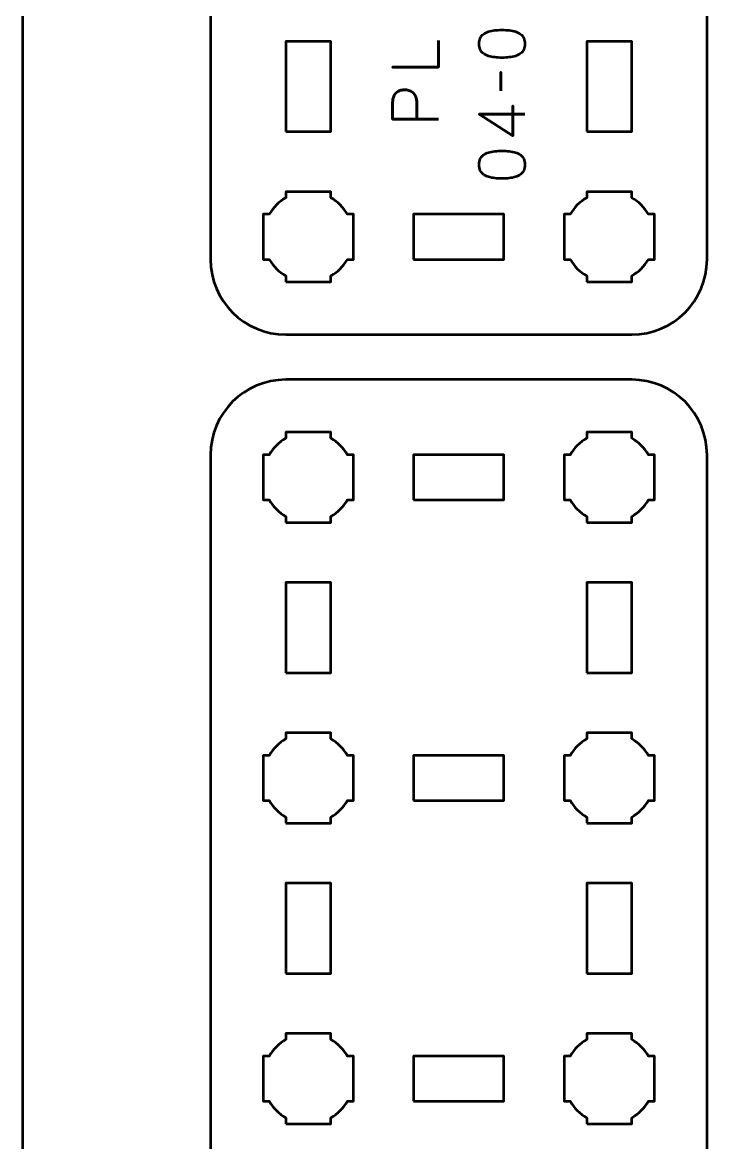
# Model space of a CAD drawing. Header units: centimetres. Extents: x -21 to 0, y -29.7 to 0.
# Drawn here: x -21 to -16.27, y -14.57 to -7.12 of the extents above; entities that cross this region are included whole.
import ezdxf

# ---------------------------------------------------------------- set-up
doc = ezdxf.new("R2010")
doc.units = ezdxf.units.CM
doc.header["$MEASUREMENT"] = 0
doc.layers.add('Layer 1', color=7, linetype='Continuous')

msp = doc.modelspace()

# ---------------------------------------------------------------- linework, layer by layer
at = {"layer": 'Layer 1', "color": 1, "lineweight": 53}
msp.add_open_spline([(-21.00003, -29.19995), (-21.00003, -29.19995), (-21.00003, -5.29992), (-21.00003, -5.29992), (-21.00003, -5.29992), (-21.00003, -5.21709), (-20.93286, -5.14992), (-20.85003, -5.14992), (-20.85003, -5.14992), (-20.7672, -5.14992), (-20.70003, -5.08275), (-20.70003, -4.99992), (-20.70003, -4.99992), (-20.70003, -4.91709), (-20.7672, -4.84992), (-20.85003, -4.84992), (-20.85003, -4.84992), (-20.93286, -4.84992), (-21.00003, -4.78275), (-21.00003, -4.69992), (-21.00003, -4.69992), (-21.00003, -4.61709), (-20.93286, -4.54992), (-20.85003, -4.54992), (-20.85003, -4.54992), (-20.7672, -4.54992), (-20.70003, -4.48275), (-20.70003, -4.39992), (-20.70003, -4.39992), (-20.70003, -4.31709), (-20.7672, -4.24992), (-20.85003, -4.24992), (-20.85003, -4.24992), (-20.93286, -4.24992), (-21.00003, -4.18275), (-21.00003, -4.09992), (-21.00003, -4.09992), (-21.00003, -4.01709), (-20.93286, -3.94992), (-20.85003, -3.94992), (-20.85003, -3.94992), (-20.7672, -3.94992), (-20.70003, -3.88275), (-20.70003, -3.79992), (-20.70003, -3.79992), (-20.70003, -3.71709), (-20.7672, -3.64992), (-20.85003, -3.64992), (-20.85003, -3.64992), (-20.93286, -3.64992), (-21.00003, -3.58275), (-21.00003, -3.49992), (-21.00003, -3.49992), (-21.00003, -3.41709), (-20.93286, -3.34992), (-20.85003, -3.34992), (-20.85003, -3.34992), (-20.7672, -3.34992), (-20.70003, -3.28275), (-20.70003, -3.19992), (-20.70003, -3.19992), (-20.70003, -3.11709), (-20.7672, -3.04992), (-20.85003, -3.04992), (-20.85003, -3.04992), (-20.93286, -3.04992), (-21.00003, -2.98275), (-21.00003, -2.89992), (-21.00003, -2.89992), (-21.00003, -2.81709), (-20.93286, -2.74992), (-20.85003, -2.74992), (-20.85003, -2.74992), (-20.7672, -2.74992), (-20.70003, -2.68275), (-20.70003, -2.59992), (-20.70003, -2.59992), (-20.70003, -2.51709), (-20.7672, -2.44992), (-20.85003, -2.44992), (-20.85003, -2.44992), (-20.93286, -2.44992), (-21.00003, -2.38275), (-21.00003, -2.29992), (-21.00003, -2.29992), (-21.00003, -2.21709), (-20.93286, -2.14992), (-20.85003, -2.14992), (-20.85003, -2.14992), (-20.7672, -2.14992), (-20.70003, -2.08275), (-20.70003, -1.99992), (-20.70003, -1.99992), (-20.70003, -1.91709), (-20.7672, -1.84992), (-20.85003, -1.84992), (-20.85003, -1.84992), (-20.93286, -1.84992), (-21.00003, -1.78275), (-21.00003, -1.69992), (-21.00003, -1.69992), (-21.00003, -1.61709), (-20.93286, -1.54992), (-20.85003, -1.54992), (-20.85003, -1.54992), (-20.7672, -1.54992), (-20.70003, -1.48275), (-20.70003, -1.39992), (-20.70003, -1.39992), (-20.70003, -1.31709), (-20.7672, -1.24992), (-20.85003, -1.24992), (-20.85003, -1.24992), (-20.93286, -1.24992), (-21.00003, -1.18275), (-21.00003, -1.09992), (-21.00003, -1.09992), (-21.00003, -1.09992), (-21.00003, -0.49992), (-21.00003, -0.49992), (-21.00003, -0.49992), (-21.00003, -0.22295), (-20.77694, 0.00004), (-20.49994, 0.00004), (-20.49994, 0.00004), (-20.49994, 0.00004), (-0.50008, 0.00004), (-0.50008, 0.00004), (-0.50008, 0.00004), (-0.22294, 0.00004), (0.00002, -0.22295), (0.00002, -0.49992), (0.00002, -0.49992), (0.00002, -0.49992), (0.00002, -29.19995), (0.00002, -29.19995), (0.00002, -29.19995), (0.00002, -29.47695), (-0.22294, -29.70004), (-0.50008, -29.70004), (-0.50008, -29.70004), (-0.50008, -29.70004), (-20.49994, -29.70004), (-20.49994, -29.70004), (-20.49994, -29.70004), (-20.77694, -29.70004), (-21.00003, -29.47695), (-21.00003, -29.19995)], degree=3, knots=[0, 0, 0, 0, 0.027027, 0.027027, 0.027027, 0.027027, 0.0540541, 0.0540541, 0.0540541, 0.0540541, 0.0810811, 0.0810811, 0.0810811, 0.0810811, 0.1081081, 0.1081081, 0.1081081, 0.1081081, 0.1351351, 0.1351351, 0.1351351, 0.1351351, 0.1621622, 0.1621622, 0.1621622, 0.1621622, 0.1891892, 0.1891892, 0.1891892, 0.1891892, 0.2162162, 0.2162162, 0.2162162, 0.2162162, 0.2432432, 0.2432432, 0.2432432, 0.2432432, 0.2702703, 0.2702703, 0.2702703, 0.2702703, 0.2972973, 0.2972973, 0.2972973, 0.2972973, 0.3243243, 0.3243243, 0.3243243, 0.3243243, 0.3513514, 0.3513514, 0.3513514, 0.3513514, 0.3783784, 0.3783784, 0.3783784, 0.3783784, 0.4054054, 0.4054054, 0.4054054, 0.4054054, 0.4324324, 0.4324324, 0.4324324, 0.4324324, 0.4594595, 0.4594595, 0.4594595, 0.4594595, 0.4864865, 0.4864865, 0.4864865, 0.4864865, 0.5135135, 0.5135135, 0.5135135, 0.5135135, 0.5405405, 0.5405405, 0.5405405, 0.5405405, 0.5675676, 0.5675676, 0.5675676, 0.5675676, 0.5945946, 0.5945946, 0.5945946, 0.5945946, 0.6216216, 0.6216216, 0.6216216, 0.6216216, 0.6486486, 0.6486486, 0.6486486, 0.6486486, 0.6756757, 0.6756757, 0.6756757, 0.6756757, 0.7027027, 0.7027027, 0.7027027, 0.7027027, 0.7297297, 0.7297297, 0.7297297, 0.7297297, 0.7567568, 0.7567568, 0.7567568, 0.7567568, 0.7837838, 0.7837838, 0.7837838, 0.7837838, 0.8108108, 0.8108108, 0.8108108, 0.8108108, 0.8378378, 0.8378378, 0.8378378, 0.8378378, 0.8648649, 0.8648649, 0.8648649, 0.8648649, 0.8918919, 0.8918919, 0.8918919, 0.8918919, 0.9189189, 0.9189189, 0.9189189, 0.9189189, 0.9459459, 0.9459459, 0.9459459, 0.9459459, 0.972973, 0.972973, 0.972973, 0.972973, 1, 1, 1, 1], dxfattribs=at)
at = {"layer": 'Layer 1', "color": 3, "lineweight": 53}
for points in [[(-16.94993, -9.2), (-16.94993, -9.2), (-19.24993, -9.2), (-19.24993, -9.2), (-19.24993, -9.2), (-19.52602, -9.2), (-19.74993, -8.97609), (-19.74993, -8.7), (-19.74993, -8.7), (-19.74993, -8.7), (-19.74993, -2.4), (-19.74993, -2.4), (-19.74993, -2.4), (-19.74993, -2.12391), (-19.52602, -1.9), (-19.24993, -1.9), (-19.24993, -1.9), (-19.24993, -1.9), (-16.94993, -1.9), (-16.94993, -1.9), (-16.94993, -1.9), (-16.67384, -1.9), (-16.44993, -2.12391), (-16.44993, -2.4), (-16.44993, -2.4), (-16.44993, -2.4), (-16.44993, -8.7), (-16.44993, -8.7), (-16.44993, -8.7), (-16.44993, -8.97609), (-16.67384, -9.2), (-16.94993, -9.2)], [(-16.94993, -18.8), (-16.94993, -18.8), (-19.24993, -18.8), (-19.24993, -18.8), (-19.24993, -18.8), (-19.52602, -18.8), (-19.74993, -18.57609), (-19.74993, -18.3), (-19.74993, -18.3), (-19.74993, -18.3), (-19.74993, -10), (-19.74993, -10), (-19.74993, -10), (-19.74993, -9.72391), (-19.52602, -9.5), (-19.24993, -9.5), (-19.24993, -9.5), (-19.24993, -9.5), (-16.94993, -9.5), (-16.94993, -9.5), (-16.94993, -9.5), (-16.67384, -9.5), (-16.44993, -9.72391), (-16.44993, -10), (-16.44993, -10), (-16.44993, -10), (-16.44993, -18.3), (-16.44993, -18.3), (-16.44993, -18.3), (-16.44993, -18.57609), (-16.67384, -18.8), (-16.94993, -18.8)]]:
    msp.add_open_spline(points, degree=3, knots=[0, 0, 0, 0, 0.125, 0.125, 0.125, 0.125, 0.25, 0.25, 0.25, 0.25, 0.375, 0.375, 0.375, 0.375, 0.5, 0.5, 0.5, 0.5, 0.625, 0.625, 0.625, 0.625, 0.75, 0.75, 0.75, 0.75, 0.875, 0.875, 0.875, 0.875, 1, 1, 1, 1], dxfattribs=at)
at = {"layer": 'Layer 1', "color": 5, "lineweight": 53}
for points, knots in [([(-17.6603, -7.26616), (-17.66037, -7.25135), (-17.66298, -7.23858), (-17.66806, -7.22792), (-17.66806, -7.22792), (-17.67314, -7.21734), (-17.68041, -7.20852), (-17.68965, -7.20147), (-17.68965, -7.20147), (-17.69896, -7.19448), (-17.70997, -7.18898), (-17.72267, -7.18489), (-17.72267, -7.18489), (-17.73537, -7.18086), (-17.74927, -7.17797), (-17.76451, -7.17635), (-17.76451, -7.17635), (-17.77975, -7.17465), (-17.79577, -7.17381), (-17.8127, -7.17388), (-17.8127, -7.17388), (-17.82956, -7.17381), (-17.84558, -7.17465), (-17.86075, -7.17635), (-17.86075, -7.17635), (-17.87592, -7.17797), (-17.88989, -7.18086), (-17.90259, -7.18489), (-17.90259, -7.18489), (-17.91522, -7.18898), (-17.92622, -7.19448), (-17.93561, -7.20147), (-17.93561, -7.20147), (-17.94492, -7.20852), (-17.95219, -7.21734), (-17.95727, -7.22792), (-17.95727, -7.22792), (-17.96242, -7.23858), (-17.96503, -7.25135), (-17.9651, -7.26616), (-17.9651, -7.26616), (-17.96503, -7.28098), (-17.96242, -7.29375), (-17.95727, -7.30441), (-17.95727, -7.30441), (-17.95219, -7.31499), (-17.94492, -7.32381), (-17.93561, -7.33086), (-17.93561, -7.33086), (-17.92622, -7.33785), (-17.91522, -7.34335), (-17.90259, -7.34744), (-17.90259, -7.34744), (-17.88989, -7.35147), (-17.87592, -7.35436), (-17.86075, -7.35598), (-17.86075, -7.35598), (-17.84558, -7.35767), (-17.82956, -7.35852), (-17.8127, -7.35845), (-17.8127, -7.35845), (-17.79577, -7.35852), (-17.77975, -7.35767), (-17.76451, -7.35598), (-17.76451, -7.35598), (-17.74927, -7.35436), (-17.73537, -7.35147), (-17.72267, -7.34744), (-17.72267, -7.34744), (-17.70997, -7.34335), (-17.69896, -7.33785), (-17.68965, -7.33086), (-17.68965, -7.33086), (-17.68041, -7.32381), (-17.67314, -7.31499), (-17.66806, -7.30441), (-17.66806, -7.30441), (-17.66298, -7.29375), (-17.66037, -7.28098), (-17.6603, -7.26616)], [0, 0, 0, 0, 0.05, 0.05, 0.05, 0.05, 0.1, 0.1, 0.1, 0.1, 0.15, 0.15, 0.15, 0.15, 0.2, 0.2, 0.2, 0.2, 0.25, 0.25, 0.25, 0.25, 0.3, 0.3, 0.3, 0.3, 0.35, 0.35, 0.35, 0.35, 0.4, 0.4, 0.4, 0.4, 0.45, 0.45, 0.45, 0.45, 0.5, 0.5, 0.5, 0.5, 0.55, 0.55, 0.55, 0.55, 0.6, 0.6, 0.6, 0.6, 0.65, 0.65, 0.65, 0.65, 0.7, 0.7, 0.7, 0.7, 0.75, 0.75, 0.75, 0.75, 0.8, 0.8, 0.8, 0.8, 0.85, 0.85, 0.85, 0.85, 0.9, 0.9, 0.9, 0.9, 0.95, 0.95, 0.95, 0.95, 1, 1, 1, 1]), ([(-17.6603, -7.26616), (-17.66037, -7.25135), (-17.66298, -7.23858), (-17.66806, -7.22792), (-17.66806, -7.22792), (-17.67314, -7.21734), (-17.68041, -7.20852), (-17.68965, -7.20147), (-17.68965, -7.20147), (-17.69896, -7.19448), (-17.70997, -7.18898), (-17.72267, -7.18489), (-17.72267, -7.18489), (-17.73537, -7.18086), (-17.74927, -7.17797), (-17.76451, -7.17635), (-17.76451, -7.17635), (-17.77975, -7.17465), (-17.79577, -7.17381), (-17.8127, -7.17388), (-17.8127, -7.17388), (-17.82956, -7.17381), (-17.84558, -7.17465), (-17.86075, -7.17635), (-17.86075, -7.17635), (-17.87592, -7.17797), (-17.88989, -7.18086), (-17.90259, -7.18489), (-17.90259, -7.18489), (-17.91522, -7.18898), (-17.92622, -7.19448), (-17.93561, -7.20147), (-17.93561, -7.20147), (-17.94492, -7.20852), (-17.95219, -7.21734), (-17.95727, -7.22792), (-17.95727, -7.22792), (-17.96242, -7.23858), (-17.96503, -7.25135), (-17.9651, -7.26616), (-17.9651, -7.26616), (-17.96503, -7.28098), (-17.96242, -7.29375), (-17.95727, -7.30441), (-17.95727, -7.30441), (-17.95219, -7.31499), (-17.94492, -7.32381), (-17.93561, -7.33086), (-17.93561, -7.33086), (-17.92622, -7.33785), (-17.91522, -7.34335), (-17.90259, -7.34744), (-17.90259, -7.34744), (-17.88989, -7.35147), (-17.87592, -7.35436), (-17.86075, -7.35598), (-17.86075, -7.35598), (-17.84558, -7.35767), (-17.82956, -7.35852), (-17.8127, -7.35845), (-17.8127, -7.35845), (-17.79577, -7.35852), (-17.77975, -7.35767), (-17.76451, -7.35598), (-17.76451, -7.35598), (-17.74927, -7.35436), (-17.73537, -7.35147), (-17.72267, -7.34744), (-17.72267, -7.34744), (-17.70997, -7.34335), (-17.69896, -7.33785), (-17.68965, -7.33086), (-17.68965, -7.33086), (-17.68041, -7.32381), (-17.67314, -7.31499), (-17.66806, -7.30441), (-17.66806, -7.30441), (-17.66298, -7.29375), (-17.66037, -7.28098), (-17.6603, -7.26616)], [0, 0, 0, 0, 0.05, 0.05, 0.05, 0.05, 0.1, 0.1, 0.1, 0.1, 0.15, 0.15, 0.15, 0.15, 0.2, 0.2, 0.2, 0.2, 0.25, 0.25, 0.25, 0.25, 0.3, 0.3, 0.3, 0.3, 0.35, 0.35, 0.35, 0.35, 0.4, 0.4, 0.4, 0.4, 0.45, 0.45, 0.45, 0.45, 0.5, 0.5, 0.5, 0.5, 0.55, 0.55, 0.55, 0.55, 0.6, 0.6, 0.6, 0.6, 0.65, 0.65, 0.65, 0.65, 0.7, 0.7, 0.7, 0.7, 0.75, 0.75, 0.75, 0.75, 0.8, 0.8, 0.8, 0.8, 0.85, 0.85, 0.85, 0.85, 0.9, 0.9, 0.9, 0.9, 0.95, 0.95, 0.95, 0.95, 1, 1, 1, 1]), ([(-18.23561, -7.24309), (-18.23561, -7.24309), (-18.23561, -7.42131), (-18.23561, -7.42131), (-18.23561, -7.42131), (-18.23561, -7.42131), (-18.54083, -7.42131), (-18.54083, -7.42131), (-18.54083, -7.42131), (-18.54083, -7.42131), (-18.23561, -7.42131), (-18.23561, -7.42131), (-18.23561, -7.42131), (-18.23561, -7.42131), (-18.23561, -7.24309), (-18.23561, -7.24309)], [0, 0, 0, 0, 0.25, 0.25, 0.25, 0.25, 0.5, 0.5, 0.5, 0.5, 0.75, 0.75, 0.75, 0.75, 1, 1, 1, 1]), ([(-17.8199, -7.57858), (-17.8199, -7.57858), (-17.8199, -7.45539), (-17.8199, -7.45539), (-17.8199, -7.45539), (-17.8199, -7.45539), (-17.8199, -7.57858), (-17.8199, -7.57858)], [0, 0, 0, 0, 0.5, 0.5, 0.5, 0.5, 1, 1, 1, 1]), ([(-18.23561, -7.76759), (-18.23561, -7.76759), (-18.54083, -7.76759), (-18.54083, -7.76759), (-18.54083, -7.76759), (-18.54083, -7.76759), (-18.54083, -7.67022), (-18.54083, -7.67022), (-18.54083, -7.67022), (-18.54076, -7.65075), (-18.53857, -7.63474), (-18.53434, -7.62211), (-18.53434, -7.62211), (-18.53018, -7.60955), (-18.52439, -7.59967), (-18.51705, -7.59254), (-18.51705, -7.59254), (-18.50979, -7.58542), (-18.50146, -7.58034), (-18.49208, -7.57723), (-18.49208, -7.57723), (-18.48269, -7.5742), (-18.47289, -7.57244), (-18.46251, -7.57201), (-18.46251, -7.57201), (-18.45214, -7.57152), (-18.44198, -7.57272), (-18.43211, -7.57554), (-18.43211, -7.57554), (-18.42223, -7.57843), (-18.41327, -7.5833), (-18.40522, -7.59029), (-18.40522, -7.59029), (-18.39718, -7.5972), (-18.39076, -7.60658), (-18.38603, -7.61837), (-18.38603, -7.61837), (-18.38124, -7.63015), (-18.37884, -7.64475), (-18.3787, -7.66218), (-18.3787, -7.66218), (-18.3787, -7.66218), (-18.3787, -7.76759), (-18.3787, -7.76759), (-18.3787, -7.76759), (-18.3787, -7.76759), (-18.3787, -7.66218), (-18.3787, -7.66218), (-18.3787, -7.66218), (-18.37884, -7.64511), (-18.38124, -7.63064), (-18.38603, -7.61893), (-18.38603, -7.61893), (-18.39076, -7.60715), (-18.39718, -7.59776), (-18.40522, -7.59071), (-18.40522, -7.59071), (-18.41327, -7.58372), (-18.42223, -7.57871), (-18.43211, -7.57575), (-18.43211, -7.57575), (-18.44198, -7.57279), (-18.45214, -7.57152), (-18.46251, -7.57201), (-18.46251, -7.57201), (-18.47289, -7.57244), (-18.48269, -7.5742), (-18.49208, -7.57737), (-18.49208, -7.57737), (-18.50146, -7.58048), (-18.50979, -7.5857), (-18.51705, -7.59283), (-18.51705, -7.59283), (-18.52439, -7.60002), (-18.53018, -7.6099), (-18.53434, -7.62246), (-18.53434, -7.62246), (-18.53857, -7.63509), (-18.54076, -7.65096), (-18.54083, -7.67022), (-18.54083, -7.67022), (-18.54083, -7.67022), (-18.54083, -7.76759), (-18.54083, -7.76759), (-18.54083, -7.76759), (-18.54083, -7.76759), (-18.23561, -7.76759), (-18.23561, -7.76759)], [0, 0, 0, 0, 0.0454545, 0.0454545, 0.0454545, 0.0454545, 0.0909091, 0.0909091, 0.0909091, 0.0909091, 0.1363636, 0.1363636, 0.1363636, 0.1363636, 0.1818182, 0.1818182, 0.1818182, 0.1818182, 0.2272727, 0.2272727, 0.2272727, 0.2272727, 0.2727273, 0.2727273, 0.2727273, 0.2727273, 0.3181818, 0.3181818, 0.3181818, 0.3181818, 0.3636364, 0.3636364, 0.3636364, 0.3636364, 0.4090909, 0.4090909, 0.4090909, 0.4090909, 0.4545455, 0.4545455, 0.4545455, 0.4545455, 0.5, 0.5, 0.5, 0.5, 0.5454545, 0.5454545, 0.5454545, 0.5454545, 0.5909091, 0.5909091, 0.5909091, 0.5909091, 0.6363636, 0.6363636, 0.6363636, 0.6363636, 0.6818182, 0.6818182, 0.6818182, 0.6818182, 0.7272727, 0.7272727, 0.7272727, 0.7272727, 0.7727273, 0.7727273, 0.7727273, 0.7727273, 0.8181818, 0.8181818, 0.8181818, 0.8181818, 0.8636364, 0.8636364, 0.8636364, 0.8636364, 0.9090909, 0.9090909, 0.9090909, 0.9090909, 0.9545455, 0.9545455, 0.9545455, 0.9545455, 1, 1, 1, 1]), ([(-17.6603, -7.73352), (-17.6603, -7.73352), (-17.96552, -7.73352), (-17.96552, -7.73352), (-17.96552, -7.73352), (-17.96552, -7.73352), (-17.74158, -7.87745), (-17.74158, -7.87745), (-17.74158, -7.87745), (-17.74158, -7.87745), (-17.74158, -7.67933), (-17.74158, -7.67933), (-17.74158, -7.67933), (-17.74158, -7.67933), (-17.74158, -7.87745), (-17.74158, -7.87745), (-17.74158, -7.87745), (-17.74158, -7.87745), (-17.96552, -7.73352), (-17.96552, -7.73352), (-17.96552, -7.73352), (-17.96552, -7.73352), (-17.6603, -7.73352), (-17.6603, -7.73352)], [0, 0, 0, 0, 0.1666667, 0.1666667, 0.1666667, 0.1666667, 0.3333333, 0.3333333, 0.3333333, 0.3333333, 0.5, 0.5, 0.5, 0.5, 0.6666667, 0.6666667, 0.6666667, 0.6666667, 0.8333333, 0.8333333, 0.8333333, 0.8333333, 1, 1, 1, 1]), ([(-17.6603, -8.07006), (-17.66037, -8.05525), (-17.66298, -8.04248), (-17.66806, -8.03182), (-17.66806, -8.03182), (-17.67314, -8.02124), (-17.68041, -8.01242), (-17.68965, -8.00537), (-17.68965, -8.00537), (-17.69896, -7.99838), (-17.70997, -7.99288), (-17.72267, -7.98879), (-17.72267, -7.98879), (-17.73537, -7.98476), (-17.74927, -7.98187), (-17.76451, -7.98025), (-17.76451, -7.98025), (-17.77975, -7.97855), (-17.79577, -7.97771), (-17.8127, -7.97778), (-17.8127, -7.97778), (-17.82956, -7.97771), (-17.84558, -7.97855), (-17.86075, -7.98025), (-17.86075, -7.98025), (-17.87592, -7.98187), (-17.88989, -7.98476), (-17.90259, -7.98879), (-17.90259, -7.98879), (-17.91522, -7.99288), (-17.92622, -7.99838), (-17.93561, -8.00537), (-17.93561, -8.00537), (-17.94492, -8.01242), (-17.95219, -8.02124), (-17.95727, -8.03182), (-17.95727, -8.03182), (-17.96242, -8.04248), (-17.96503, -8.05525), (-17.9651, -8.07006), (-17.9651, -8.07006), (-17.96503, -8.08488), (-17.96242, -8.09765), (-17.95727, -8.10831), (-17.95727, -8.10831), (-17.95219, -8.11889), (-17.94492, -8.12771), (-17.93561, -8.13476), (-17.93561, -8.13476), (-17.92622, -8.14175), (-17.91522, -8.14725), (-17.90259, -8.15134), (-17.90259, -8.15134), (-17.88989, -8.15537), (-17.87592, -8.15826), (-17.86075, -8.15988), (-17.86075, -8.15988), (-17.84558, -8.16157), (-17.82956, -8.16242), (-17.8127, -8.16235), (-17.8127, -8.16235), (-17.79577, -8.16242), (-17.77975, -8.16157), (-17.76451, -8.15988), (-17.76451, -8.15988), (-17.74927, -8.15826), (-17.73537, -8.15537), (-17.72267, -8.15134), (-17.72267, -8.15134), (-17.70997, -8.14725), (-17.69896, -8.14175), (-17.68965, -8.13476), (-17.68965, -8.13476), (-17.68041, -8.12771), (-17.67314, -8.11889), (-17.66806, -8.10831), (-17.66806, -8.10831), (-17.66298, -8.09765), (-17.66037, -8.08488), (-17.6603, -8.07006)], [0, 0, 0, 0, 0.05, 0.05, 0.05, 0.05, 0.1, 0.1, 0.1, 0.1, 0.15, 0.15, 0.15, 0.15, 0.2, 0.2, 0.2, 0.2, 0.25, 0.25, 0.25, 0.25, 0.3, 0.3, 0.3, 0.3, 0.35, 0.35, 0.35, 0.35, 0.4, 0.4, 0.4, 0.4, 0.45, 0.45, 0.45, 0.45, 0.5, 0.5, 0.5, 0.5, 0.55, 0.55, 0.55, 0.55, 0.6, 0.6, 0.6, 0.6, 0.65, 0.65, 0.65, 0.65, 0.7, 0.7, 0.7, 0.7, 0.75, 0.75, 0.75, 0.75, 0.8, 0.8, 0.8, 0.8, 0.85, 0.85, 0.85, 0.85, 0.9, 0.9, 0.9, 0.9, 0.95, 0.95, 0.95, 0.95, 1, 1, 1, 1]), ([(-17.6603, -8.07006), (-17.66037, -8.05525), (-17.66298, -8.04248), (-17.66806, -8.03182), (-17.66806, -8.03182), (-17.67314, -8.02124), (-17.68041, -8.01242), (-17.68965, -8.00537), (-17.68965, -8.00537), (-17.69896, -7.99838), (-17.70997, -7.99288), (-17.72267, -7.98879), (-17.72267, -7.98879), (-17.73537, -7.98476), (-17.74927, -7.98187), (-17.76451, -7.98025), (-17.76451, -7.98025), (-17.77975, -7.97855), (-17.79577, -7.97771), (-17.8127, -7.97778), (-17.8127, -7.97778), (-17.82956, -7.97771), (-17.84558, -7.97855), (-17.86075, -7.98025), (-17.86075, -7.98025), (-17.87592, -7.98187), (-17.88989, -7.98476), (-17.90259, -7.98879), (-17.90259, -7.98879), (-17.91522, -7.99288), (-17.92622, -7.99838), (-17.93561, -8.00537), (-17.93561, -8.00537), (-17.94492, -8.01242), (-17.95219, -8.02124), (-17.95727, -8.03182), (-17.95727, -8.03182), (-17.96242, -8.04248), (-17.96503, -8.05525), (-17.9651, -8.07006), (-17.9651, -8.07006), (-17.96503, -8.08488), (-17.96242, -8.09765), (-17.95727, -8.10831), (-17.95727, -8.10831), (-17.95219, -8.11889), (-17.94492, -8.12771), (-17.93561, -8.13476), (-17.93561, -8.13476), (-17.92622, -8.14175), (-17.91522, -8.14725), (-17.90259, -8.15134), (-17.90259, -8.15134), (-17.88989, -8.15537), (-17.87592, -8.15826), (-17.86075, -8.15988), (-17.86075, -8.15988), (-17.84558, -8.16157), (-17.82956, -8.16242), (-17.8127, -8.16235), (-17.8127, -8.16235), (-17.79577, -8.16242), (-17.77975, -8.16157), (-17.76451, -8.15988), (-17.76451, -8.15988), (-17.74927, -8.15826), (-17.73537, -8.15537), (-17.72267, -8.15134), (-17.72267, -8.15134), (-17.70997, -8.14725), (-17.69896, -8.14175), (-17.68965, -8.13476), (-17.68965, -8.13476), (-17.68041, -8.12771), (-17.67314, -8.11889), (-17.66806, -8.10831), (-17.66806, -8.10831), (-17.66298, -8.09765), (-17.66037, -8.08488), (-17.6603, -8.07006)], [0, 0, 0, 0, 0.05, 0.05, 0.05, 0.05, 0.1, 0.1, 0.1, 0.1, 0.15, 0.15, 0.15, 0.15, 0.2, 0.2, 0.2, 0.2, 0.25, 0.25, 0.25, 0.25, 0.3, 0.3, 0.3, 0.3, 0.35, 0.35, 0.35, 0.35, 0.4, 0.4, 0.4, 0.4, 0.45, 0.45, 0.45, 0.45, 0.5, 0.5, 0.5, 0.5, 0.55, 0.55, 0.55, 0.55, 0.6, 0.6, 0.6, 0.6, 0.65, 0.65, 0.65, 0.65, 0.7, 0.7, 0.7, 0.7, 0.75, 0.75, 0.75, 0.75, 0.8, 0.8, 0.8, 0.8, 0.85, 0.85, 0.85, 0.85, 0.9, 0.9, 0.9, 0.9, 0.95, 0.95, 0.95, 0.95, 1, 1, 1, 1])]:
    msp.add_open_spline(points, degree=3, knots=knots, dxfattribs=at)
at = {"layer": 'Layer 1', "lineweight": 53}
for points, knots in [([(-19.24993, -7.85), (-19.24993, -7.85), (-19.24993, -7.25), (-19.24993, -7.25), (-19.24993, -7.25), (-19.24993, -7.25), (-18.94993, -7.25), (-18.94993, -7.25), (-18.94993, -7.25), (-18.94993, -7.25), (-18.94993, -7.85), (-18.94993, -7.85), (-18.94993, -7.85), (-18.94993, -7.85), (-19.24993, -7.85), (-19.24993, -7.85)], [0, 0, 0, 0, 0.25, 0.25, 0.25, 0.25, 0.5, 0.5, 0.5, 0.5, 0.75, 0.75, 0.75, 0.75, 1, 1, 1, 1]), ([(-17.24993, -7.85), (-17.24993, -7.85), (-17.24993, -7.25), (-17.24993, -7.25), (-17.24993, -7.25), (-17.24993, -7.25), (-16.94993, -7.25), (-16.94993, -7.25), (-16.94993, -7.25), (-16.94993, -7.25), (-16.94993, -7.85), (-16.94993, -7.85), (-16.94993, -7.85), (-16.94993, -7.85), (-17.24993, -7.85), (-17.24993, -7.85)], [0, 0, 0, 0, 0.25, 0.25, 0.25, 0.25, 0.5, 0.5, 0.5, 0.5, 0.75, 0.75, 0.75, 0.75, 1, 1, 1, 1]), ([(-19.24993, -8.85), (-19.24993, -8.85), (-19.24993, -8.80985), (-19.24993, -8.80985), (-19.24993, -8.80985), (-19.29546, -8.7835), (-19.33343, -8.74553), (-19.35978, -8.7), (-19.35978, -8.7), (-19.35978, -8.7), (-19.39993, -8.7), (-19.39993, -8.7), (-19.39993, -8.7), (-19.39993, -8.7), (-19.39993, -8.55), (-19.39993, -8.55), (-19.39993, -8.55), (-19.39993, -8.55), (-19.39993, -8.4), (-19.39993, -8.4), (-19.39993, -8.4), (-19.39993, -8.4), (-19.35978, -8.4), (-19.35978, -8.4), (-19.35978, -8.4), (-19.33343, -8.35447), (-19.29546, -8.3165), (-19.24993, -8.29015), (-19.24993, -8.29015), (-19.24993, -8.29015), (-19.24993, -8.25), (-19.24993, -8.25), (-19.24993, -8.25), (-19.24993, -8.25), (-19.09993, -8.25), (-19.09993, -8.25), (-19.09993, -8.25), (-19.09993, -8.25), (-18.94993, -8.25), (-18.94993, -8.25), (-18.94993, -8.25), (-18.94993, -8.25), (-18.94993, -8.29015), (-18.94993, -8.29015), (-18.94993, -8.29015), (-18.9044, -8.3165), (-18.86643, -8.35447), (-18.84008, -8.4), (-18.84008, -8.4), (-18.84008, -8.4), (-18.79993, -8.4), (-18.79993, -8.4), (-18.79993, -8.4), (-18.79993, -8.4), (-18.79993, -8.55), (-18.79993, -8.55), (-18.79993, -8.55), (-18.79993, -8.55), (-18.79993, -8.7), (-18.79993, -8.7), (-18.79993, -8.7), (-18.79993, -8.7), (-18.84008, -8.7), (-18.84008, -8.7), (-18.84008, -8.7), (-18.86643, -8.74553), (-18.9044, -8.7835), (-18.94993, -8.80985), (-18.94993, -8.80985), (-18.94993, -8.80985), (-18.94993, -8.85), (-18.94993, -8.85), (-18.94993, -8.85), (-18.94993, -8.85), (-19.09993, -8.85), (-19.09993, -8.85), (-19.09993, -8.85), (-19.09993, -8.85), (-19.24993, -8.85), (-19.24993, -8.85)], [0, 0, 0, 0, 0.05, 0.05, 0.05, 0.05, 0.1, 0.1, 0.1, 0.1, 0.15, 0.15, 0.15, 0.15, 0.2, 0.2, 0.2, 0.2, 0.25, 0.25, 0.25, 0.25, 0.3, 0.3, 0.3, 0.3, 0.35, 0.35, 0.35, 0.35, 0.4, 0.4, 0.4, 0.4, 0.45, 0.45, 0.45, 0.45, 0.5, 0.5, 0.5, 0.5, 0.55, 0.55, 0.55, 0.55, 0.6, 0.6, 0.6, 0.6, 0.65, 0.65, 0.65, 0.65, 0.7, 0.7, 0.7, 0.7, 0.75, 0.75, 0.75, 0.75, 0.8, 0.8, 0.8, 0.8, 0.85, 0.85, 0.85, 0.85, 0.9, 0.9, 0.9, 0.9, 0.95, 0.95, 0.95, 0.95, 1, 1, 1, 1]), ([(-17.24993, -8.85), (-17.24993, -8.85), (-17.24993, -8.80985), (-17.24993, -8.80985), (-17.24993, -8.80985), (-17.29546, -8.7835), (-17.33343, -8.74553), (-17.35978, -8.7), (-17.35978, -8.7), (-17.35978, -8.7), (-17.39993, -8.7), (-17.39993, -8.7), (-17.39993, -8.7), (-17.39993, -8.7), (-17.39993, -8.55), (-17.39993, -8.55), (-17.39993, -8.55), (-17.39993, -8.55), (-17.39993, -8.4), (-17.39993, -8.4), (-17.39993, -8.4), (-17.39993, -8.4), (-17.35978, -8.4), (-17.35978, -8.4), (-17.35978, -8.4), (-17.33343, -8.35447), (-17.29546, -8.3165), (-17.24993, -8.29015), (-17.24993, -8.29015), (-17.24993, -8.29015), (-17.24993, -8.25), (-17.24993, -8.25), (-17.24993, -8.25), (-17.24993, -8.25), (-17.09993, -8.25), (-17.09993, -8.25), (-17.09993, -8.25), (-17.09993, -8.25), (-16.94993, -8.25), (-16.94993, -8.25), (-16.94993, -8.25), (-16.94993, -8.25), (-16.94993, -8.29015), (-16.94993, -8.29015), (-16.94993, -8.29015), (-16.9044, -8.3165), (-16.86643, -8.35447), (-16.84008, -8.4), (-16.84008, -8.4), (-16.84008, -8.4), (-16.79993, -8.4), (-16.79993, -8.4), (-16.79993, -8.4), (-16.79993, -8.4), (-16.79993, -8.55), (-16.79993, -8.55), (-16.79993, -8.55), (-16.79993, -8.55), (-16.79993, -8.7), (-16.79993, -8.7), (-16.79993, -8.7), (-16.79993, -8.7), (-16.84008, -8.7), (-16.84008, -8.7), (-16.84008, -8.7), (-16.86643, -8.74553), (-16.9044, -8.7835), (-16.94993, -8.80985), (-16.94993, -8.80985), (-16.94993, -8.80985), (-16.94993, -8.85), (-16.94993, -8.85), (-16.94993, -8.85), (-16.94993, -8.85), (-17.09993, -8.85), (-17.09993, -8.85), (-17.09993, -8.85), (-17.09993, -8.85), (-17.24993, -8.85), (-17.24993, -8.85)], [0, 0, 0, 0, 0.05, 0.05, 0.05, 0.05, 0.1, 0.1, 0.1, 0.1, 0.15, 0.15, 0.15, 0.15, 0.2, 0.2, 0.2, 0.2, 0.25, 0.25, 0.25, 0.25, 0.3, 0.3, 0.3, 0.3, 0.35, 0.35, 0.35, 0.35, 0.4, 0.4, 0.4, 0.4, 0.45, 0.45, 0.45, 0.45, 0.5, 0.5, 0.5, 0.5, 0.55, 0.55, 0.55, 0.55, 0.6, 0.6, 0.6, 0.6, 0.65, 0.65, 0.65, 0.65, 0.7, 0.7, 0.7, 0.7, 0.75, 0.75, 0.75, 0.75, 0.8, 0.8, 0.8, 0.8, 0.85, 0.85, 0.85, 0.85, 0.9, 0.9, 0.9, 0.9, 0.95, 0.95, 0.95, 0.95, 1, 1, 1, 1]), ([(-18.39993, -8.7), (-18.39993, -8.7), (-18.39993, -8.4), (-18.39993, -8.4), (-18.39993, -8.4), (-18.39993, -8.4), (-17.79993, -8.4), (-17.79993, -8.4), (-17.79993, -8.4), (-17.79993, -8.4), (-17.79993, -8.7), (-17.79993, -8.7), (-17.79993, -8.7), (-17.79993, -8.7), (-18.39993, -8.7), (-18.39993, -8.7)], [0, 0, 0, 0, 0.25, 0.25, 0.25, 0.25, 0.5, 0.5, 0.5, 0.5, 0.75, 0.75, 0.75, 0.75, 1, 1, 1, 1]), ([(-19.24993, -10.45), (-19.24993, -10.45), (-19.24993, -10.40985), (-19.24993, -10.40985), (-19.24993, -10.40985), (-19.29546, -10.3835), (-19.33343, -10.34553), (-19.35978, -10.3), (-19.35978, -10.3), (-19.35978, -10.3), (-19.39993, -10.3), (-19.39993, -10.3), (-19.39993, -10.3), (-19.39993, -10.3), (-19.39993, -10.15), (-19.39993, -10.15), (-19.39993, -10.15), (-19.39993, -10.15), (-19.39993, -10), (-19.39993, -10), (-19.39993, -10), (-19.39993, -10), (-19.35978, -10), (-19.35978, -10), (-19.35978, -10), (-19.33343, -9.95447), (-19.29546, -9.9165), (-19.24993, -9.89015), (-19.24993, -9.89015), (-19.24993, -9.89015), (-19.24993, -9.85), (-19.24993, -9.85), (-19.24993, -9.85), (-19.24993, -9.85), (-19.09993, -9.85), (-19.09993, -9.85), (-19.09993, -9.85), (-19.09993, -9.85), (-18.94993, -9.85), (-18.94993, -9.85), (-18.94993, -9.85), (-18.94993, -9.85), (-18.94993, -9.89015), (-18.94993, -9.89015), (-18.94993, -9.89015), (-18.9044, -9.9165), (-18.86643, -9.95447), (-18.84008, -10), (-18.84008, -10), (-18.84008, -10), (-18.79993, -10), (-18.79993, -10), (-18.79993, -10), (-18.79993, -10), (-18.79993, -10.15), (-18.79993, -10.15), (-18.79993, -10.15), (-18.79993, -10.15), (-18.79993, -10.3), (-18.79993, -10.3), (-18.79993, -10.3), (-18.79993, -10.3), (-18.84008, -10.3), (-18.84008, -10.3), (-18.84008, -10.3), (-18.86643, -10.34553), (-18.9044, -10.3835), (-18.94993, -10.40985), (-18.94993, -10.40985), (-18.94993, -10.40985), (-18.94993, -10.45), (-18.94993, -10.45), (-18.94993, -10.45), (-18.94993, -10.45), (-19.09993, -10.45), (-19.09993, -10.45), (-19.09993, -10.45), (-19.09993, -10.45), (-19.24993, -10.45), (-19.24993, -10.45)], [0, 0, 0, 0, 0.05, 0.05, 0.05, 0.05, 0.1, 0.1, 0.1, 0.1, 0.15, 0.15, 0.15, 0.15, 0.2, 0.2, 0.2, 0.2, 0.25, 0.25, 0.25, 0.25, 0.3, 0.3, 0.3, 0.3, 0.35, 0.35, 0.35, 0.35, 0.4, 0.4, 0.4, 0.4, 0.45, 0.45, 0.45, 0.45, 0.5, 0.5, 0.5, 0.5, 0.55, 0.55, 0.55, 0.55, 0.6, 0.6, 0.6, 0.6, 0.65, 0.65, 0.65, 0.65, 0.7, 0.7, 0.7, 0.7, 0.75, 0.75, 0.75, 0.75, 0.8, 0.8, 0.8, 0.8, 0.85, 0.85, 0.85, 0.85, 0.9, 0.9, 0.9, 0.9, 0.95, 0.95, 0.95, 0.95, 1, 1, 1, 1]), ([(-17.24993, -10.45), (-17.24993, -10.45), (-17.24993, -10.40985), (-17.24993, -10.40985), (-17.24993, -10.40985), (-17.29546, -10.3835), (-17.33343, -10.34553), (-17.35978, -10.3), (-17.35978, -10.3), (-17.35978, -10.3), (-17.39993, -10.3), (-17.39993, -10.3), (-17.39993, -10.3), (-17.39993, -10.3), (-17.39993, -10.15), (-17.39993, -10.15), (-17.39993, -10.15), (-17.39993, -10.15), (-17.39993, -10), (-17.39993, -10), (-17.39993, -10), (-17.39993, -10), (-17.35978, -10), (-17.35978, -10), (-17.35978, -10), (-17.33343, -9.95447), (-17.29546, -9.9165), (-17.24993, -9.89015), (-17.24993, -9.89015), (-17.24993, -9.89015), (-17.24993, -9.85), (-17.24993, -9.85), (-17.24993, -9.85), (-17.24993, -9.85), (-17.09993, -9.85), (-17.09993, -9.85), (-17.09993, -9.85), (-17.09993, -9.85), (-16.94993, -9.85), (-16.94993, -9.85), (-16.94993, -9.85), (-16.94993, -9.85), (-16.94993, -9.89015), (-16.94993, -9.89015), (-16.94993, -9.89015), (-16.9044, -9.9165), (-16.86643, -9.95447), (-16.84008, -10), (-16.84008, -10), (-16.84008, -10), (-16.79993, -10), (-16.79993, -10), (-16.79993, -10), (-16.79993, -10), (-16.79993, -10.15), (-16.79993, -10.15), (-16.79993, -10.15), (-16.79993, -10.15), (-16.79993, -10.3), (-16.79993, -10.3), (-16.79993, -10.3), (-16.79993, -10.3), (-16.84008, -10.3), (-16.84008, -10.3), (-16.84008, -10.3), (-16.86643, -10.34553), (-16.9044, -10.3835), (-16.94993, -10.40985), (-16.94993, -10.40985), (-16.94993, -10.40985), (-16.94993, -10.45), (-16.94993, -10.45), (-16.94993, -10.45), (-16.94993, -10.45), (-17.09993, -10.45), (-17.09993, -10.45), (-17.09993, -10.45), (-17.09993, -10.45), (-17.24993, -10.45), (-17.24993, -10.45)], [0, 0, 0, 0, 0.05, 0.05, 0.05, 0.05, 0.1, 0.1, 0.1, 0.1, 0.15, 0.15, 0.15, 0.15, 0.2, 0.2, 0.2, 0.2, 0.25, 0.25, 0.25, 0.25, 0.3, 0.3, 0.3, 0.3, 0.35, 0.35, 0.35, 0.35, 0.4, 0.4, 0.4, 0.4, 0.45, 0.45, 0.45, 0.45, 0.5, 0.5, 0.5, 0.5, 0.55, 0.55, 0.55, 0.55, 0.6, 0.6, 0.6, 0.6, 0.65, 0.65, 0.65, 0.65, 0.7, 0.7, 0.7, 0.7, 0.75, 0.75, 0.75, 0.75, 0.8, 0.8, 0.8, 0.8, 0.85, 0.85, 0.85, 0.85, 0.9, 0.9, 0.9, 0.9, 0.95, 0.95, 0.95, 0.95, 1, 1, 1, 1]), ([(-18.39993, -10.3), (-18.39993, -10.3), (-18.39993, -10), (-18.39993, -10), (-18.39993, -10), (-18.39993, -10), (-17.79993, -10), (-17.79993, -10), (-17.79993, -10), (-17.79993, -10), (-17.79993, -10.3), (-17.79993, -10.3), (-17.79993, -10.3), (-17.79993, -10.3), (-18.39993, -10.3), (-18.39993, -10.3)], [0, 0, 0, 0, 0.25, 0.25, 0.25, 0.25, 0.5, 0.5, 0.5, 0.5, 0.75, 0.75, 0.75, 0.75, 1, 1, 1, 1]), ([(-19.24993, -11.45), (-19.24993, -11.45), (-19.24993, -10.85), (-19.24993, -10.85), (-19.24993, -10.85), (-19.24993, -10.85), (-18.94993, -10.85), (-18.94993, -10.85), (-18.94993, -10.85), (-18.94993, -10.85), (-18.94993, -11.45), (-18.94993, -11.45), (-18.94993, -11.45), (-18.94993, -11.45), (-19.24993, -11.45), (-19.24993, -11.45)], [0, 0, 0, 0, 0.25, 0.25, 0.25, 0.25, 0.5, 0.5, 0.5, 0.5, 0.75, 0.75, 0.75, 0.75, 1, 1, 1, 1]), ([(-17.24993, -11.45), (-17.24993, -11.45), (-17.24993, -10.85), (-17.24993, -10.85), (-17.24993, -10.85), (-17.24993, -10.85), (-16.94993, -10.85), (-16.94993, -10.85), (-16.94993, -10.85), (-16.94993, -10.85), (-16.94993, -11.45), (-16.94993, -11.45), (-16.94993, -11.45), (-16.94993, -11.45), (-17.24993, -11.45), (-17.24993, -11.45)], [0, 0, 0, 0, 0.25, 0.25, 0.25, 0.25, 0.5, 0.5, 0.5, 0.5, 0.75, 0.75, 0.75, 0.75, 1, 1, 1, 1]), ([(-19.24993, -12.45), (-19.24993, -12.45), (-19.24993, -12.40985), (-19.24993, -12.40985), (-19.24993, -12.40985), (-19.29546, -12.3835), (-19.33343, -12.34553), (-19.35978, -12.3), (-19.35978, -12.3), (-19.35978, -12.3), (-19.39993, -12.3), (-19.39993, -12.3), (-19.39993, -12.3), (-19.39993, -12.3), (-19.39993, -12.15), (-19.39993, -12.15), (-19.39993, -12.15), (-19.39993, -12.15), (-19.39993, -12), (-19.39993, -12), (-19.39993, -12), (-19.39993, -12), (-19.35978, -12), (-19.35978, -12), (-19.35978, -12), (-19.33343, -11.95447), (-19.29546, -11.9165), (-19.24993, -11.89015), (-19.24993, -11.89015), (-19.24993, -11.89015), (-19.24993, -11.85), (-19.24993, -11.85), (-19.24993, -11.85), (-19.24993, -11.85), (-19.09993, -11.85), (-19.09993, -11.85), (-19.09993, -11.85), (-19.09993, -11.85), (-18.94993, -11.85), (-18.94993, -11.85), (-18.94993, -11.85), (-18.94993, -11.85), (-18.94993, -11.89015), (-18.94993, -11.89015), (-18.94993, -11.89015), (-18.9044, -11.9165), (-18.86643, -11.95447), (-18.84008, -12), (-18.84008, -12), (-18.84008, -12), (-18.79993, -12), (-18.79993, -12), (-18.79993, -12), (-18.79993, -12), (-18.79993, -12.15), (-18.79993, -12.15), (-18.79993, -12.15), (-18.79993, -12.15), (-18.79993, -12.3), (-18.79993, -12.3), (-18.79993, -12.3), (-18.79993, -12.3), (-18.84008, -12.3), (-18.84008, -12.3), (-18.84008, -12.3), (-18.86643, -12.34553), (-18.9044, -12.3835), (-18.94993, -12.40985), (-18.94993, -12.40985), (-18.94993, -12.40985), (-18.94993, -12.45), (-18.94993, -12.45), (-18.94993, -12.45), (-18.94993, -12.45), (-19.09993, -12.45), (-19.09993, -12.45), (-19.09993, -12.45), (-19.09993, -12.45), (-19.24993, -12.45), (-19.24993, -12.45)], [0, 0, 0, 0, 0.05, 0.05, 0.05, 0.05, 0.1, 0.1, 0.1, 0.1, 0.15, 0.15, 0.15, 0.15, 0.2, 0.2, 0.2, 0.2, 0.25, 0.25, 0.25, 0.25, 0.3, 0.3, 0.3, 0.3, 0.35, 0.35, 0.35, 0.35, 0.4, 0.4, 0.4, 0.4, 0.45, 0.45, 0.45, 0.45, 0.5, 0.5, 0.5, 0.5, 0.55, 0.55, 0.55, 0.55, 0.6, 0.6, 0.6, 0.6, 0.65, 0.65, 0.65, 0.65, 0.7, 0.7, 0.7, 0.7, 0.75, 0.75, 0.75, 0.75, 0.8, 0.8, 0.8, 0.8, 0.85, 0.85, 0.85, 0.85, 0.9, 0.9, 0.9, 0.9, 0.95, 0.95, 0.95, 0.95, 1, 1, 1, 1]), ([(-17.24993, -12.45), (-17.24993, -12.45), (-17.24993, -12.40985), (-17.24993, -12.40985), (-17.24993, -12.40985), (-17.29546, -12.3835), (-17.33343, -12.34553), (-17.35978, -12.3), (-17.35978, -12.3), (-17.35978, -12.3), (-17.39993, -12.3), (-17.39993, -12.3), (-17.39993, -12.3), (-17.39993, -12.3), (-17.39993, -12.15), (-17.39993, -12.15), (-17.39993, -12.15), (-17.39993, -12.15), (-17.39993, -12), (-17.39993, -12), (-17.39993, -12), (-17.39993, -12), (-17.35978, -12), (-17.35978, -12), (-17.35978, -12), (-17.33343, -11.95447), (-17.29546, -11.9165), (-17.24993, -11.89015), (-17.24993, -11.89015), (-17.24993, -11.89015), (-17.24993, -11.85), (-17.24993, -11.85), (-17.24993, -11.85), (-17.24993, -11.85), (-17.09993, -11.85), (-17.09993, -11.85), (-17.09993, -11.85), (-17.09993, -11.85), (-16.94993, -11.85), (-16.94993, -11.85), (-16.94993, -11.85), (-16.94993, -11.85), (-16.94993, -11.89015), (-16.94993, -11.89015), (-16.94993, -11.89015), (-16.9044, -11.9165), (-16.86643, -11.95447), (-16.84008, -12), (-16.84008, -12), (-16.84008, -12), (-16.79993, -12), (-16.79993, -12), (-16.79993, -12), (-16.79993, -12), (-16.79993, -12.15), (-16.79993, -12.15), (-16.79993, -12.15), (-16.79993, -12.15), (-16.79993, -12.3), (-16.79993, -12.3), (-16.79993, -12.3), (-16.79993, -12.3), (-16.84008, -12.3), (-16.84008, -12.3), (-16.84008, -12.3), (-16.86643, -12.34553), (-16.9044, -12.3835), (-16.94993, -12.40985), (-16.94993, -12.40985), (-16.94993, -12.40985), (-16.94993, -12.45), (-16.94993, -12.45), (-16.94993, -12.45), (-16.94993, -12.45), (-17.09993, -12.45), (-17.09993, -12.45), (-17.09993, -12.45), (-17.09993, -12.45), (-17.24993, -12.45), (-17.24993, -12.45)], [0, 0, 0, 0, 0.05, 0.05, 0.05, 0.05, 0.1, 0.1, 0.1, 0.1, 0.15, 0.15, 0.15, 0.15, 0.2, 0.2, 0.2, 0.2, 0.25, 0.25, 0.25, 0.25, 0.3, 0.3, 0.3, 0.3, 0.35, 0.35, 0.35, 0.35, 0.4, 0.4, 0.4, 0.4, 0.45, 0.45, 0.45, 0.45, 0.5, 0.5, 0.5, 0.5, 0.55, 0.55, 0.55, 0.55, 0.6, 0.6, 0.6, 0.6, 0.65, 0.65, 0.65, 0.65, 0.7, 0.7, 0.7, 0.7, 0.75, 0.75, 0.75, 0.75, 0.8, 0.8, 0.8, 0.8, 0.85, 0.85, 0.85, 0.85, 0.9, 0.9, 0.9, 0.9, 0.95, 0.95, 0.95, 0.95, 1, 1, 1, 1]), ([(-18.39993, -12.3), (-18.39993, -12.3), (-18.39993, -12), (-18.39993, -12), (-18.39993, -12), (-18.39993, -12), (-17.79993, -12), (-17.79993, -12), (-17.79993, -12), (-17.79993, -12), (-17.79993, -12.3), (-17.79993, -12.3), (-17.79993, -12.3), (-17.79993, -12.3), (-18.39993, -12.3), (-18.39993, -12.3)], [0, 0, 0, 0, 0.25, 0.25, 0.25, 0.25, 0.5, 0.5, 0.5, 0.5, 0.75, 0.75, 0.75, 0.75, 1, 1, 1, 1]), ([(-19.24993, -13.45), (-19.24993, -13.45), (-19.24993, -12.85), (-19.24993, -12.85), (-19.24993, -12.85), (-19.24993, -12.85), (-18.94993, -12.85), (-18.94993, -12.85), (-18.94993, -12.85), (-18.94993, -12.85), (-18.94993, -13.45), (-18.94993, -13.45), (-18.94993, -13.45), (-18.94993, -13.45), (-19.24993, -13.45), (-19.24993, -13.45)], [0, 0, 0, 0, 0.25, 0.25, 0.25, 0.25, 0.5, 0.5, 0.5, 0.5, 0.75, 0.75, 0.75, 0.75, 1, 1, 1, 1]), ([(-17.24993, -13.45), (-17.24993, -13.45), (-17.24993, -12.85), (-17.24993, -12.85), (-17.24993, -12.85), (-17.24993, -12.85), (-16.94993, -12.85), (-16.94993, -12.85), (-16.94993, -12.85), (-16.94993, -12.85), (-16.94993, -13.45), (-16.94993, -13.45), (-16.94993, -13.45), (-16.94993, -13.45), (-17.24993, -13.45), (-17.24993, -13.45)], [0, 0, 0, 0, 0.25, 0.25, 0.25, 0.25, 0.5, 0.5, 0.5, 0.5, 0.75, 0.75, 0.75, 0.75, 1, 1, 1, 1]), ([(-19.24993, -14.45), (-19.24993, -14.45), (-19.24993, -14.40985), (-19.24993, -14.40985), (-19.24993, -14.40985), (-19.29546, -14.3835), (-19.33343, -14.34553), (-19.35978, -14.3), (-19.35978, -14.3), (-19.35978, -14.3), (-19.39993, -14.3), (-19.39993, -14.3), (-19.39993, -14.3), (-19.39993, -14.3), (-19.39993, -14.15), (-19.39993, -14.15), (-19.39993, -14.15), (-19.39993, -14.15), (-19.39993, -14), (-19.39993, -14), (-19.39993, -14), (-19.39993, -14), (-19.35978, -14), (-19.35978, -14), (-19.35978, -14), (-19.33343, -13.95447), (-19.29546, -13.9165), (-19.24993, -13.89015), (-19.24993, -13.89015), (-19.24993, -13.89015), (-19.24993, -13.85), (-19.24993, -13.85), (-19.24993, -13.85), (-19.24993, -13.85), (-19.09993, -13.85), (-19.09993, -13.85), (-19.09993, -13.85), (-19.09993, -13.85), (-18.94993, -13.85), (-18.94993, -13.85), (-18.94993, -13.85), (-18.94993, -13.85), (-18.94993, -13.89015), (-18.94993, -13.89015), (-18.94993, -13.89015), (-18.9044, -13.9165), (-18.86643, -13.95447), (-18.84008, -14), (-18.84008, -14), (-18.84008, -14), (-18.79993, -14), (-18.79993, -14), (-18.79993, -14), (-18.79993, -14), (-18.79993, -14.15), (-18.79993, -14.15), (-18.79993, -14.15), (-18.79993, -14.15), (-18.79993, -14.3), (-18.79993, -14.3), (-18.79993, -14.3), (-18.79993, -14.3), (-18.84008, -14.3), (-18.84008, -14.3), (-18.84008, -14.3), (-18.86643, -14.34553), (-18.9044, -14.3835), (-18.94993, -14.40985), (-18.94993, -14.40985), (-18.94993, -14.40985), (-18.94993, -14.45), (-18.94993, -14.45), (-18.94993, -14.45), (-18.94993, -14.45), (-19.09993, -14.45), (-19.09993, -14.45), (-19.09993, -14.45), (-19.09993, -14.45), (-19.24993, -14.45), (-19.24993, -14.45)], [0, 0, 0, 0, 0.05, 0.05, 0.05, 0.05, 0.1, 0.1, 0.1, 0.1, 0.15, 0.15, 0.15, 0.15, 0.2, 0.2, 0.2, 0.2, 0.25, 0.25, 0.25, 0.25, 0.3, 0.3, 0.3, 0.3, 0.35, 0.35, 0.35, 0.35, 0.4, 0.4, 0.4, 0.4, 0.45, 0.45, 0.45, 0.45, 0.5, 0.5, 0.5, 0.5, 0.55, 0.55, 0.55, 0.55, 0.6, 0.6, 0.6, 0.6, 0.65, 0.65, 0.65, 0.65, 0.7, 0.7, 0.7, 0.7, 0.75, 0.75, 0.75, 0.75, 0.8, 0.8, 0.8, 0.8, 0.85, 0.85, 0.85, 0.85, 0.9, 0.9, 0.9, 0.9, 0.95, 0.95, 0.95, 0.95, 1, 1, 1, 1]), ([(-17.24993, -14.45), (-17.24993, -14.45), (-17.24993, -14.40985), (-17.24993, -14.40985), (-17.24993, -14.40985), (-17.29546, -14.3835), (-17.33343, -14.34553), (-17.35978, -14.3), (-17.35978, -14.3), (-17.35978, -14.3), (-17.39993, -14.3), (-17.39993, -14.3), (-17.39993, -14.3), (-17.39993, -14.3), (-17.39993, -14.15), (-17.39993, -14.15), (-17.39993, -14.15), (-17.39993, -14.15), (-17.39993, -14), (-17.39993, -14), (-17.39993, -14), (-17.39993, -14), (-17.35978, -14), (-17.35978, -14), (-17.35978, -14), (-17.33343, -13.95447), (-17.29546, -13.9165), (-17.24993, -13.89015), (-17.24993, -13.89015), (-17.24993, -13.89015), (-17.24993, -13.85), (-17.24993, -13.85), (-17.24993, -13.85), (-17.24993, -13.85), (-17.09993, -13.85), (-17.09993, -13.85), (-17.09993, -13.85), (-17.09993, -13.85), (-16.94993, -13.85), (-16.94993, -13.85), (-16.94993, -13.85), (-16.94993, -13.85), (-16.94993, -13.89015), (-16.94993, -13.89015), (-16.94993, -13.89015), (-16.9044, -13.9165), (-16.86643, -13.95447), (-16.84008, -14), (-16.84008, -14), (-16.84008, -14), (-16.79993, -14), (-16.79993, -14), (-16.79993, -14), (-16.79993, -14), (-16.79993, -14.15), (-16.79993, -14.15), (-16.79993, -14.15), (-16.79993, -14.15), (-16.79993, -14.3), (-16.79993, -14.3), (-16.79993, -14.3), (-16.79993, -14.3), (-16.84008, -14.3), (-16.84008, -14.3), (-16.84008, -14.3), (-16.86643, -14.34553), (-16.9044, -14.3835), (-16.94993, -14.40985), (-16.94993, -14.40985), (-16.94993, -14.40985), (-16.94993, -14.45), (-16.94993, -14.45), (-16.94993, -14.45), (-16.94993, -14.45), (-17.09993, -14.45), (-17.09993, -14.45), (-17.09993, -14.45), (-17.09993, -14.45), (-17.24993, -14.45), (-17.24993, -14.45)], [0, 0, 0, 0, 0.05, 0.05, 0.05, 0.05, 0.1, 0.1, 0.1, 0.1, 0.15, 0.15, 0.15, 0.15, 0.2, 0.2, 0.2, 0.2, 0.25, 0.25, 0.25, 0.25, 0.3, 0.3, 0.3, 0.3, 0.35, 0.35, 0.35, 0.35, 0.4, 0.4, 0.4, 0.4, 0.45, 0.45, 0.45, 0.45, 0.5, 0.5, 0.5, 0.5, 0.55, 0.55, 0.55, 0.55, 0.6, 0.6, 0.6, 0.6, 0.65, 0.65, 0.65, 0.65, 0.7, 0.7, 0.7, 0.7, 0.75, 0.75, 0.75, 0.75, 0.8, 0.8, 0.8, 0.8, 0.85, 0.85, 0.85, 0.85, 0.9, 0.9, 0.9, 0.9, 0.95, 0.95, 0.95, 0.95, 1, 1, 1, 1]), ([(-18.39993, -14.3), (-18.39993, -14.3), (-18.39993, -14), (-18.39993, -14), (-18.39993, -14), (-18.39993, -14), (-17.79993, -14), (-17.79993, -14), (-17.79993, -14), (-17.79993, -14), (-17.79993, -14.3), (-17.79993, -14.3), (-17.79993, -14.3), (-17.79993, -14.3), (-18.39993, -14.3), (-18.39993, -14.3)], [0, 0, 0, 0, 0.25, 0.25, 0.25, 0.25, 0.5, 0.5, 0.5, 0.5, 0.75, 0.75, 0.75, 0.75, 1, 1, 1, 1])]:
    msp.add_open_spline(points, degree=3, knots=knots, dxfattribs=at)

doc.saveas('drawing.dxf')
